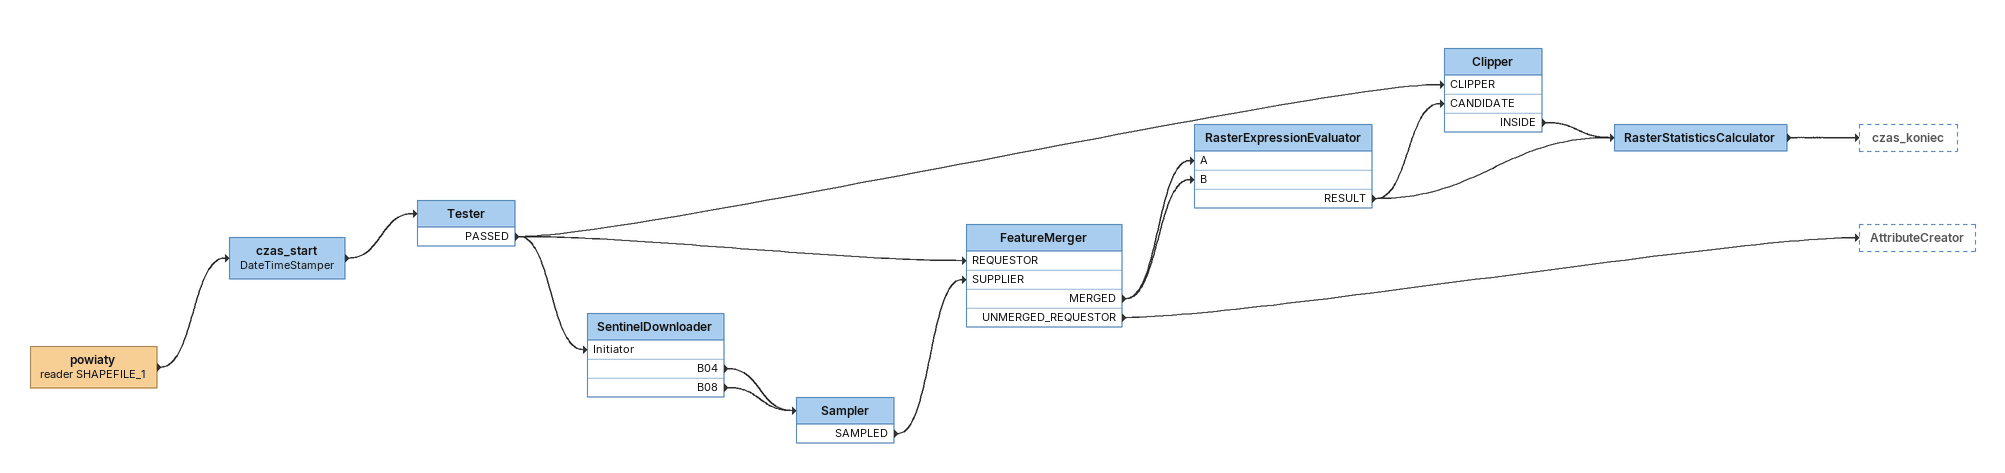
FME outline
powiaty (reader SHAPEFILE_1)
    -> czas_start
czas_start: DateTimeStamper
    -> Tester
Tester
    PASSED -> SentinelDownloader [Initiator]
    PASSED -> FeatureMerger [REQUESTOR]
    PASSED -> Clipper [CLIPPER]
SentinelDownloader
    B04 -> Sampler
    B08 -> Sampler
Sampler
    SAMPLED -> FeatureMerger [SUPPLIER]
FeatureMerger
    MERGED -> RasterExpressionEvaluator [A]
    MERGED -> RasterExpressionEvaluator [B]
    UNMERGED_REQUESTOR -> AttributeCreator
RasterExpressionEvaluator
    RESULT -> RasterStatisticsCalculator
    RESULT -> Clipper [CANDIDATE]
Clipper
    INSIDE -> RasterStatisticsCalculator
RasterStatisticsCalculator
    -> czas_koniec
